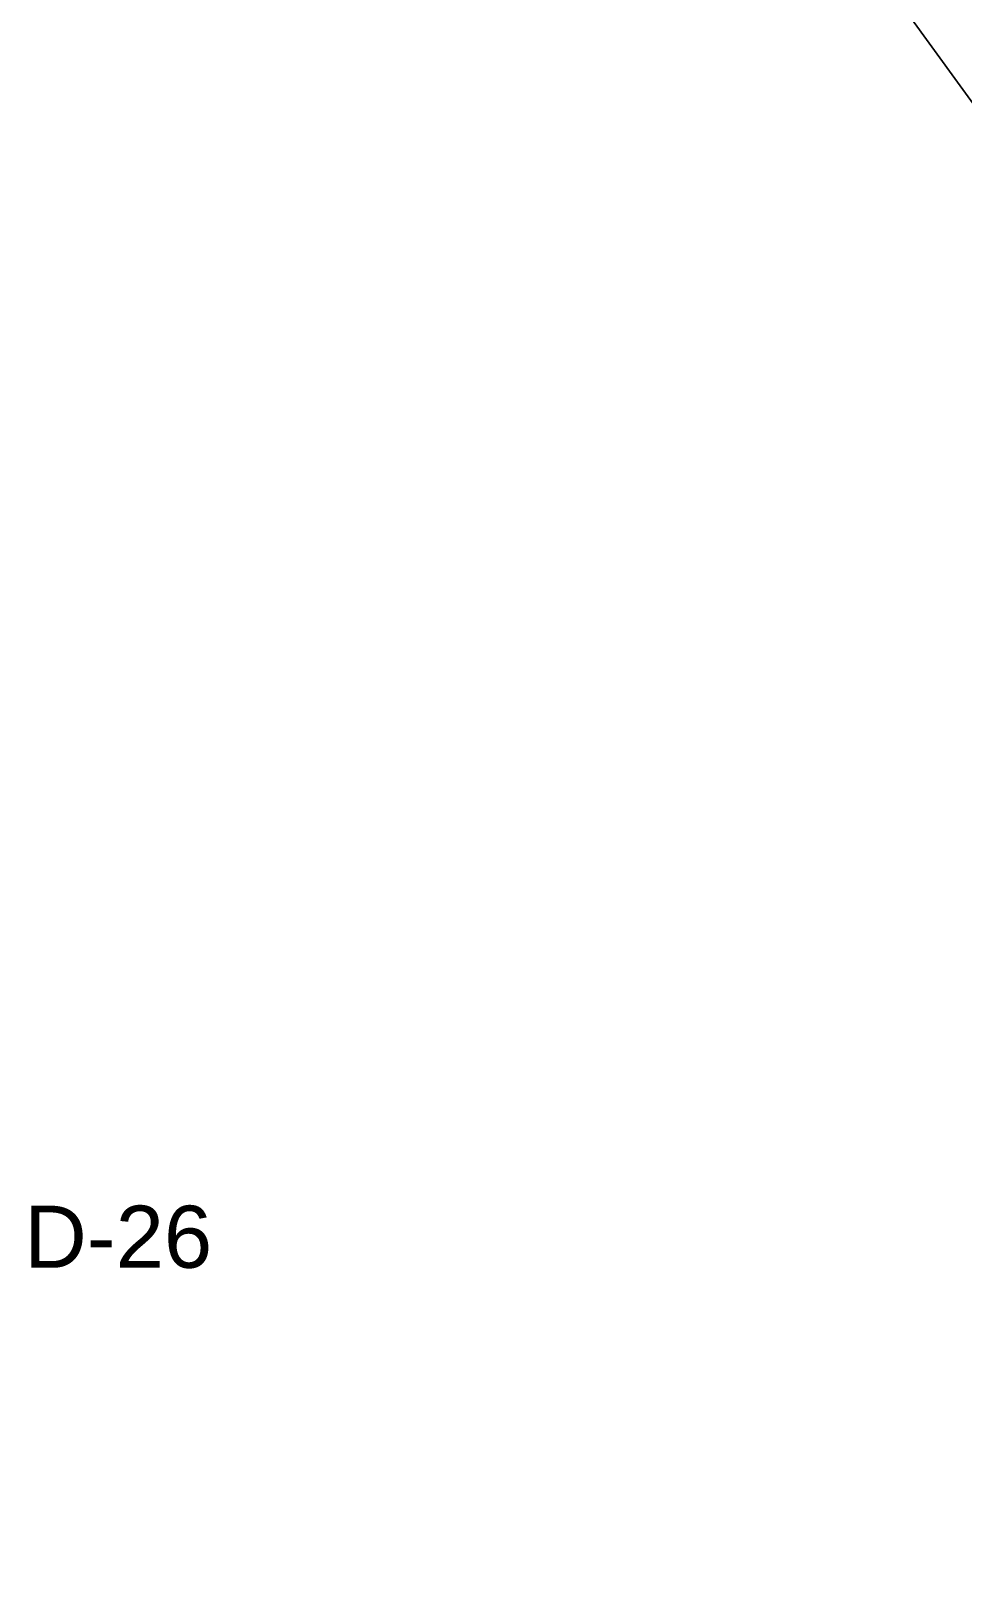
# Model space of a CAD drawing. Header units: metres. Extents: x 662613 to 666742, y 2728069 to 2732733.
# Drawn here: x 664635.28 to 664662.28, y 2729837.28 to 2729882.53 of the extents above; entities that cross this region are included whole.
import ezdxf
from ezdxf.enums import TextEntityAlignment as Align

# ---------------------------------------------------------------- set-up
doc = ezdxf.new("R2010")
doc.units = ezdxf.units.M
doc.header["$MEASUREMENT"] = 0
doc.layers.add('DQ_PLOT_ID', color=252, linetype='Continuous', lineweight=18)
doc.layers.add('Xref_DQ_MasterPlan_2024$0$DQ_PLOTS', color=252, linetype='Continuous', lineweight=15)
doc.styles.add('DQ_Plot_ID', font='arial.ttf')

# ---------------------------------------------------------------- blocks, each defined once
blk = doc.blocks.new('Xref_DQ_MasterPlan_2024')
at = {"layer": 'Xref_DQ_MasterPlan_2024$0$DQ_PLOTS'}
blk.add_lwpolyline([(664693.923, 2729837.279), (664644.819, 2729904.898), (664647.469, 2729906.823), (664653.56, 2729911.267), (664661.645, 2729917.108), (664668.993, 2729922.308), (664675.993, 2729926.431), (664682.001, 2729929.109), (664686.856, 2729930.847), (664693.522, 2729932.539), (664699.972, 2729933.716), (664734.427, 2729939.172), (664749.339, 2729941.444), (664758.5, 2729884.146), (664696.537, 2729839.185), (664693.923, 2729837.279)], close=True, dxfattribs=at)
blk.add_lwpolyline([(664644.819, 2729904.898), (664693.923, 2729837.279)], dxfattribs=at)

msp = doc.modelspace()

# ---------------------------------------------------------------- block references
msp.add_blockref('Xref_DQ_MasterPlan_2024', (0, 0))

# ---------------------------------------------------------------- texts
at = {"layer": 'DQ_PLOT_ID', "style": 'DQ_Plot_ID'}
msp.add_text('D-26', height=1.8, dxfattribs=at).set_placement((664637.801, 2729846.697), align=Align.CENTER)

doc.saveas('drawing.dxf')
